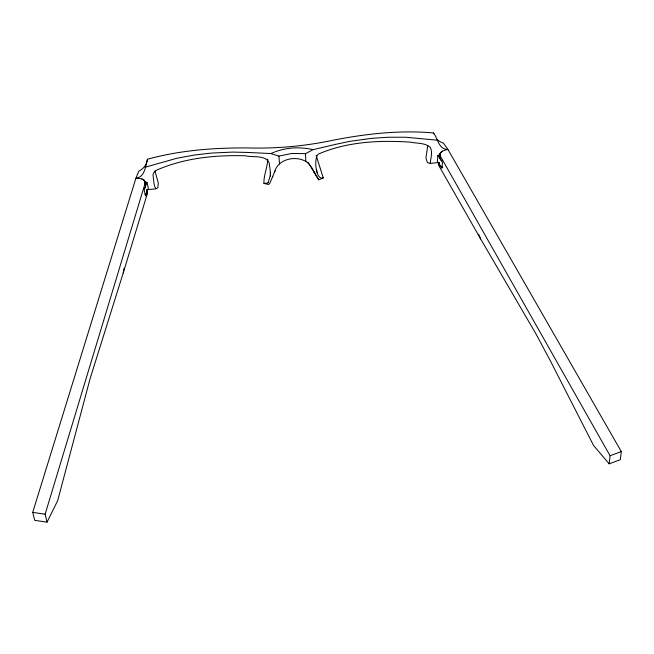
<?xml version="1.0" encoding="UTF-8"?>
<svg xmlns="http://www.w3.org/2000/svg" width="654" height="654" viewBox="0 0 654 654"><rect width="100%" height="100%" fill="white"/><g stroke="black" fill="none" stroke-linecap="round" stroke-linejoin="round"><path stroke-width="0.98" d="M427.732 145.711L425.942 158.096L427.43 162.617L430.234 163.402L438.581 162.552M438.924 164.636L439.186 162.486L439.406 166.615L480.608 238.89L536.247 334.39L550.488 361.082L593.587 445.521L609.193 463.841L620.335 459.672L621.3 451.562L447.941 149.464C438.54 149.529 437.951 138.599 433.553 132.942C400.06 129.974 366.297 133.735 333.409 140.16A346.988 331.439 -15.3 0 1 248.577 147.951C214.61 147.657 180.283 150.199 147.42 159.233C145.384 166.28 145.172 176.809 135.885 178.329L32.7 512.401L34.711 520.363L47.047 522.154L57.65 500.743L90.113 378.592L123.197 273.07L147.485 193.134L146.766 189.66L147.346 193.797L147.003 190.216L147.493 192.382L147.142 191.352L147.379 191.892M147.117 190.813L147.485 193.134L147.117 190.813L147.493 192.382M439.087 163.075L439.406 166.615L439.292 164.26M440.003 156.004L440.494 152.742L440.003 156.004C438.899 151.205 444.72 150.199 447.941 149.464L443.42 143.144L442.57 142.834A23.233 16.293 -17.8 0 1 437.804 140.07M275.048 170.907L269.759 183.414L268.565 184.485L263.938 183.439C263.57 175.059 267.625 167.465 267.707 159.126M439.782 156.568L440.167 153.404L439.684 157.156L440.191 158.906L439.995 154.115L439.684 157.156L439.987 154.843L439.897 158.342L440.093 153.698L442.357 151.188M439.186 162.486L439.071 164.023M147.42 159.233L147.33 160.205A23.503 16.661 4.1 0 1 146.987 161.84M437.918 155.399L437.33 161.325L441.859 168.348L442.48 162.429L437.918 155.399L440.575 154.614M268.156 182.703L270.364 175.288M609.193 463.841L610.068 455.748L440.461 156.298M270.282 176.098C270.682 171.618 269.734 167.138 269.129 162.723C265.172 154.548 252.91 157.753 245.773 155.807C215.558 154.851 184.24 157.925 156.38 170.261C154.704 171.389 153.085 173.048 152.979 175.182C153.649 177.283 153.715 192.415 157.867 187.657L158.293 182.907L154.9 170.89M438.932 165.282L439.128 163.672M430.234 163.402C430.61 158.194 432.997 152.039 430.169 147.232C424.789 142.58 416.737 143.569 410.197 142.131C379.582 140.111 347.266 141.624 318.776 153.935C313.446 156.265 315.302 180.839 323.264 177.921L316.135 155.399M123.197 273.07L124.129 268.066M47.047 522.154L45.126 514.191L144.992 183.684C146.218 178.722 139.016 178.101 135.885 178.329L138.779 171.25L139.596 170.784A23.503 16.661 4.1 0 0 146.733 162.65M146.987 182.36L144.182 190.15L145.548 195.938L148.327 188.164L146.987 182.36L145.09 182.172L145.589 186.243L145.123 182.164M274.549 172.206C277.476 159.331 294.913 155.3 305.451 161.252C311.958 164.947 313.953 173.163 318.204 178.902M272.53 177.218L272.808 176.588M268.336 182.45L267.723 183.006L263.938 183.439M145.025 167.269L176.809 158.276L194.647 154.998L211.365 153.069L232.938 152.088L247.678 152.456L270.756 153.535L278.923 156.11L291.97 153.437L305.467 153.665L313.135 149.635L335.543 144.37L349.906 141.338L371.153 138.386L387.781 137.25L405.709 137.234L437.984 140.267M318.073 178.656L318.8 179.809L323.264 177.921M270.756 153.535L274.803 151.973M275.481 151.72C287.449 147.191 300.726 146.839 313.135 149.635M610.068 455.748L621.3 451.562M155.758 188.916L147.371 189.611M32.7 512.401L45.126 514.191M141.877 178.983L144.37 180.488M146.79 190.87L147.346 191.745L147.003 190.216M145.049 183.341L145.654 184.42L144.117 180.177M318.8 179.809L308.059 162.257M311.427 167.538L312.171 168.724M313.773 171.855L314.378 172.86M314.623 172.746L314.942 173.285M478.565 234.222L480.608 238.89M317.002 171.74L317.198 172.378M433.553 132.942L433.766 133.874M316.642 170.105L316.814 170.972M145 181.673L145.123 182.327M278.923 156.11L279.528 163.933M305.467 153.665L305.843 161.497M270.355 172.345L270.396 173.424M440.175 155.66L440.191 158.906M146.692 192.734A4.439 3.164 -11.1 0 1 145.09 194.606M145.335 186.938A4.472 3.172 -11.1 0 1 144.272 188.409M442.644 167.195A4.39 3.107 4 0 1 439.995 165.454M441.973 160.77A4.415 3.115 4 0 1 440.6 159.535"/></g></svg>
